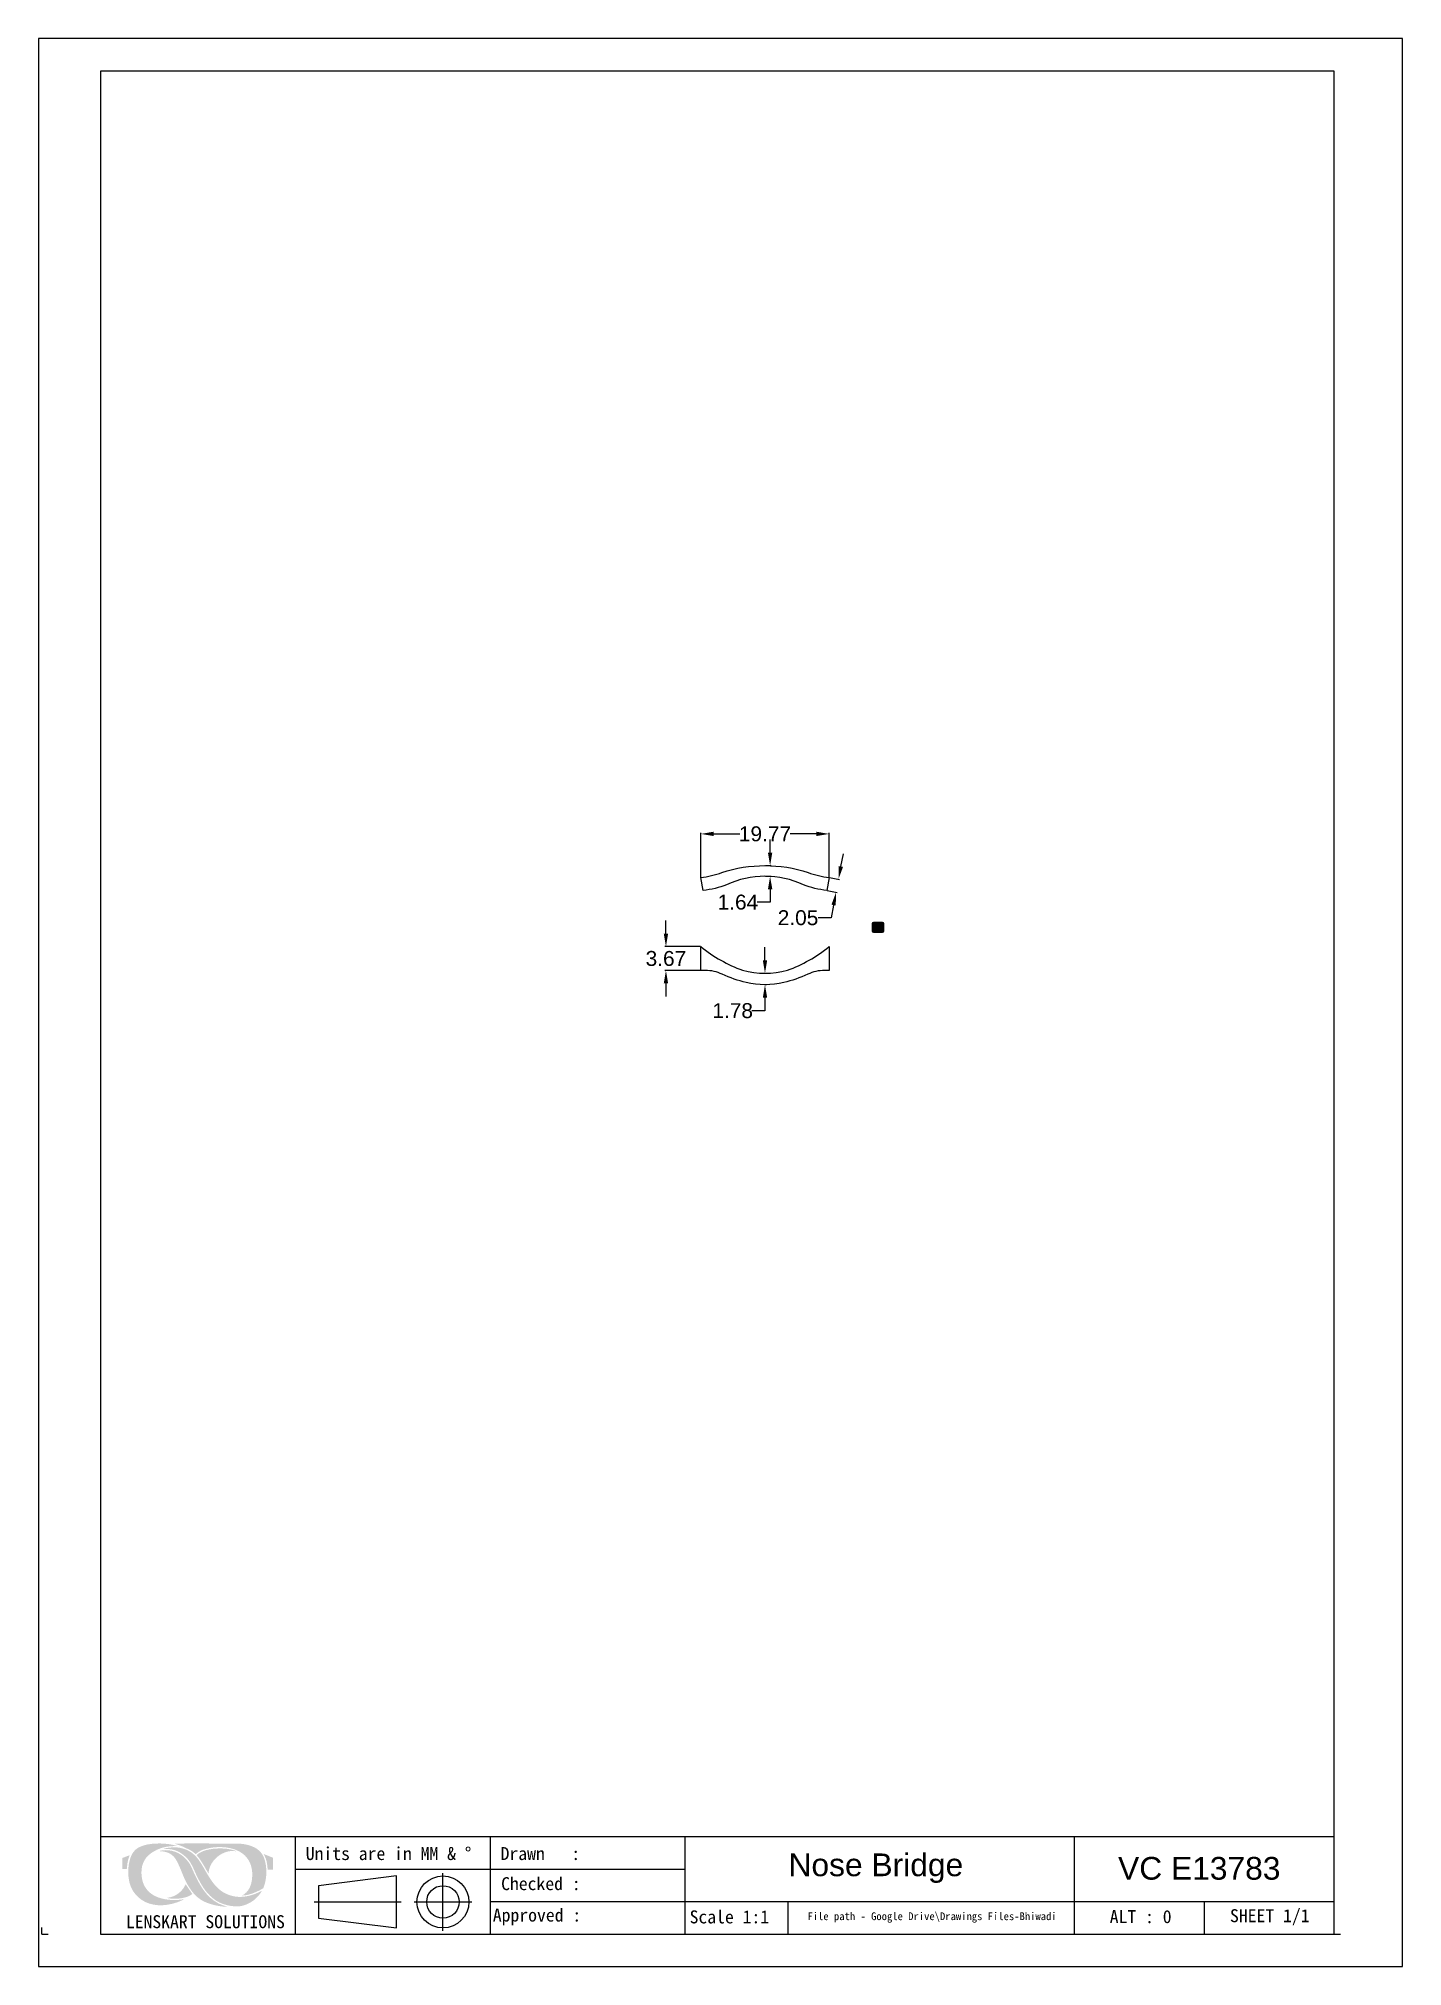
# Model space of a CAD drawing. Header units: millimetres. Extents: x 1944 to 2154, y 1364 to 1661.
import ezdxf

# ---------------------------------------------------------------- set-up
doc = ezdxf.new("R2010")
doc.units = ezdxf.units.MM
doc.layers.add('图框-线条', color=7, linetype='Continuous')
doc.layers.add('绘图层', color=7, linetype='Continuous', lineweight=15)
doc.styles.get("Standard").update_dxf_attribs({"font": 'arial.ttf'})
doc.styles.add('宋体', font='SimSun.ttf')
doc.dimstyles.new('Standard$0', dxfattribs={"dimtxt": 2.3, "dimasz": 2, "dimexe": 1, "dimexo": 1, "dimgap": 1, "dimtad": 0, "dimtih": 1, "dimtoh": 1, "dimdec": 1, "dimzin": 0, "dimdsep": 46, "dimtxsty": 'Standard', "dimcen": 0, "dimclrd": 4, "dimclre": 4, "dimclrt": 4, "dimadec": 1, "dimazin": 0, "dimtfac": 1, "dimtdec": 1, "dimtofl": 0, "dimtmove": 0, "dimatfit": 0, "dimfxl": 1, "dimtolj": 1, "dimtzin": 0, "dimarcsym": 0})

# ---------------------------------------------------------------- blocks, each defined once
blk = doc.blocks.new('*D7')
at = {"color": 0, "lineweight": -2, "transparency": 16777216}
for p, q in [((2045.79, 1532.13), (2045.79, 1538.96)), ((2047.79, 1538.78), (2051.81, 1538.78)), ((2063.56, 1538.78), (2059.54, 1538.78)), ((2065.56, 1532.13), (2065.56, 1538.96))]:
    blk.add_line(p, q, dxfattribs=at)
at = {"color": 0, "transparency": 16777216}
for points in [[(2047.79, 1539.12), (2047.79, 1538.45), (2045.79, 1538.78)], [(2063.56, 1539.12), (2063.56, 1538.45), (2065.56, 1538.78)]]:
    blk.add_solid(points, dxfattribs=at)
at = {"layer": 'Defpoints', "color": 0, "transparency": 16777216}
for p in [(2065.56, 1538.78), (2045.79, 1532.07), (2065.56, 1532.07)]:
    blk.add_point(p, dxfattribs=at)
at = {"color": 0, "lineweight": 9, "transparency": 16777216, "insert": (2055.67, 1538.78), "char_height": 2.3, "attachment_point": 5}
blk.add_mtext('\\A1;19.77', dxfattribs=at)
blk = doc.blocks.new('*D8')
at = {"color": 0, "lineweight": -2, "transparency": 16777216}
for p, q in [((2056.46, 1535.9), (2056.46, 1537.9)), ((2055.74, 1533.9), (2056.64, 1533.9)), ((2055.74, 1532.26), (2056.64, 1532.26)), ((2056.46, 1530.26), (2056.46, 1528.26)), ((2056.46, 1528.26), (2054.46, 1528.26))]:
    blk.add_line(p, q, dxfattribs=at)
at = {"color": 0, "transparency": 16777216}
for points in [[(2056.13, 1535.9), (2056.8, 1535.9), (2056.46, 1533.9)], [(2056.13, 1530.26), (2056.8, 1530.26), (2056.46, 1532.26)]]:
    blk.add_solid(points, dxfattribs=at)
at = {"layer": 'Defpoints', "color": 0, "transparency": 16777216}
for p in [(2055.67, 1533.9), (2055.67, 1532.26), (2056.46, 1532.26)]:
    blk.add_point(p, dxfattribs=at)
at = {"color": 0, "lineweight": 9, "transparency": 16777216, "insert": (2051.5, 1528.26), "char_height": 2.3, "attachment_point": 5}
blk.add_mtext('\\A1;1.64', dxfattribs=at)
blk = doc.blocks.new('*D9')
at = {"color": 0, "lineweight": -2, "transparency": 16777216}
for p, q in [((2055.67, 1519.31), (2055.67, 1521.31)), ((2055.74, 1517.31), (2055.85, 1517.31)), ((2055.74, 1515.54), (2055.85, 1515.54)), ((2055.67, 1513.54), (2055.67, 1511.54)), ((2055.67, 1511.54), (2053.67, 1511.54))]:
    blk.add_line(p, q, dxfattribs=at)
at = {"color": 0, "transparency": 16777216}
for points in [[(2055.34, 1519.31), (2056.01, 1519.31), (2055.67, 1517.31)], [(2055.34, 1513.54), (2056.01, 1513.54), (2055.67, 1515.54)]]:
    blk.add_solid(points, dxfattribs=at)
at = {"layer": 'Defpoints', "color": 0, "transparency": 16777216}
for p in [(2055.67, 1517.31), (2055.67, 1515.54), (2055.67, 1515.54)]:
    blk.add_point(p, dxfattribs=at)
at = {"color": 0, "lineweight": 9, "transparency": 16777216, "insert": (2050.7, 1511.54), "char_height": 2.3, "attachment_point": 5}
blk.add_mtext('\\A1;1.78', dxfattribs=at)
blk = doc.blocks.new('*D10')
at = {"color": 0, "lineweight": -2, "transparency": 16777216}
for p, q in [((2040.42, 1523.42), (2040.42, 1525.42)), ((2045.73, 1521.42), (2040.24, 1521.42)), ((2045.73, 1517.75), (2040.24, 1517.75)), ((2040.42, 1515.75), (2040.42, 1513.75))]:
    blk.add_line(p, q, dxfattribs=at)
at = {"color": 0, "transparency": 16777216}
for points in [[(2040.09, 1523.42), (2040.76, 1523.42), (2040.42, 1521.42)], [(2040.09, 1515.75), (2040.76, 1515.75), (2040.42, 1517.75)]]:
    blk.add_solid(points, dxfattribs=at)
at = {"layer": 'Defpoints', "color": 0, "transparency": 16777216}
for p in [(2045.79, 1521.42), (2040.42, 1517.75), (2045.79, 1517.75)]:
    blk.add_point(p, dxfattribs=at)
at = {"color": 0, "lineweight": 9, "transparency": 16777216, "insert": (2040.42, 1519.58), "char_height": 2.3, "attachment_point": 5}
blk.add_mtext('\\A1;3.67', dxfattribs=at)
blk = doc.blocks.new('*D11')
at = {"color": 0, "lineweight": -2, "transparency": 16777216}
for p, q in [((2067.36, 1533.76), (2067.74, 1535.73)), ((2065.24, 1530.05), (2066.79, 1529.75)), ((2065.62, 1532.06), (2067.17, 1531.76)), ((2066.24, 1527.82), (2065.87, 1525.86)), ((2065.87, 1525.86), (2063.87, 1525.86))]:
    blk.add_line(p, q, dxfattribs=at)
at = {"color": 0, "transparency": 16777216}
for points in [[(2067.04, 1533.82), (2067.69, 1533.7), (2066.99, 1531.8)], [(2065.91, 1527.88), (2066.57, 1527.76), (2066.61, 1529.79)]]:
    blk.add_solid(points, dxfattribs=at)
at = {"layer": 'Defpoints', "color": 0, "transparency": 16777216}
for p in [(2065.18, 1530.06), (2065.56, 1532.07), (2066.61, 1529.79)]:
    blk.add_point(p, dxfattribs=at)
at = {"color": 0, "lineweight": 9, "transparency": 16777216, "insert": (2060.76, 1525.86), "char_height": 2.3, "attachment_point": 5}
blk.add_mtext('\\A1;2.05', dxfattribs=at)
blk = doc.blocks.new('hfh')
at = {"layer": '图框-线条', "lineweight": 0, "ltscale": 0.1}
h = blk.add_hatch(color=252, dxfattribs=at)
edge = h.paths.add_edge_path()
edge.add_spline(control_points=[(2045.61, 1172.06), (2045.61, 1172.06), (2045.61, 1170.35), (2045.61, 1170.35), (2045.61, 1170.35), (2045.61, 1170.35), (2046.32, 1170.35), (2046.32, 1170.35), (2046.32, 1170.35), (2046.38, 1170.75), (2046.38, 1171.1), (2046.46, 1171.49), (2046.46, 1171.49), (2046.53, 1171.84), (2046.64, 1172.19), (2046.76, 1172.5), (2046.76, 1172.5), (2046.76, 1172.5), (2045.61, 1172.06), (2045.61, 1172.06)], knot_values=[0, 0, 0, 0, 0.166667, 0.166667, 0.166667, 0.166677, 0.333333, 0.333333, 0.333333, 0.333343, 0.5, 0.5, 0.5, 0.50001, 0.666667, 0.666667, 0.666667, 0.666677, 1, 1, 1, 1], degree=3, periodic=0)
edge = h.paths.add_edge_path()
edge.add_spline(control_points=[(2068.01, 1170.27), (2068.01, 1170.27), (2068.82, 1170.26), (2068.82, 1170.26), (2068.82, 1170.26), (2068.82, 1170.26), (2068.82, 1172.12), (2068.82, 1172.12), (2068.82, 1172.12), (2068.82, 1172.12), (2067.41, 1172.68), (2067.41, 1172.68), (2067.41, 1172.68), (2067.56, 1172.32), (2067.72, 1172.06), (2067.83, 1171.61), (2067.83, 1171.61), (2067.94, 1171.16), (2067.97, 1170.76), (2068.01, 1170.27)], knot_values=[0, 0, 0, 0, 0.166667, 0.166667, 0.166667, 0.166677, 0.333333, 0.333333, 0.333333, 0.333343, 0.5, 0.5, 0.5, 0.50001, 0.666667, 0.666667, 0.666667, 0.666677, 1, 1, 1, 1], degree=3, periodic=0)
edge = h.paths.add_edge_path(flags=17)
edge.add_spline(control_points=[(2052.53, 1165.93), (2052.66, 1165.82), (2053.49, 1165.8), (2053.63, 1165.8), (2053.63, 1165.8), (2054.51, 1165.77), (2055.83, 1165.99), (2056.41, 1166.54), (2056.41, 1166.54), (2056.35, 1166.62), (2056.32, 1166.66), (2056.27, 1166.73), (2056.27, 1166.73), (2056.27, 1166.73), (2055.4, 1168.01), (2055.4, 1168.01), (2055.4, 1168.01), (2055.19, 1167.75), (2055.09, 1167.26), (2054.29, 1166.64), (2054.29, 1166.64), (2053.82, 1166.28), (2053.26, 1166.03), (2052.53, 1165.93)], knot_values=[0, 0, 0, 0, 0.142857, 0.142857, 0.142857, 0.142867, 0.285714, 0.285714, 0.285714, 0.285724, 0.428571, 0.428571, 0.428571, 0.428581, 0.571429, 0.571429, 0.571429, 0.571439, 0.714286, 0.714286, 0.714286, 0.714296, 1, 1, 1, 1], degree=3, periodic=0)
edge = h.paths.add_edge_path(flags=17)
edge.add_spline(control_points=[(2057.08, 1172.5), (2057.13, 1172.42), (2057.14, 1172.43), (2057.2, 1172.36), (2057.2, 1172.36), (2057.85, 1171.62), (2058.78, 1169.83), (2058.9, 1169.7), (2058.9, 1169.7), (2058.96, 1171.2), (2060.21, 1172.51), (2061.45, 1172.94), (2061.45, 1172.94), (2062.1, 1173.17), (2062.45, 1173.17), (2063.17, 1173.11), (2063.17, 1173.11), (2062.93, 1173.3), (2061.92, 1173.46), (2061.67, 1173.49), (2061.67, 1173.49), (2060.46, 1173.63), (2058.7, 1173.52), (2057.62, 1172.91), (2057.62, 1172.91), (2057.45, 1172.82), (2057.14, 1172.62), (2057.08, 1172.5)], knot_values=[0, 0, 0, 0, 0.125, 0.125, 0.125, 0.12501, 0.25, 0.25, 0.25, 0.25001, 0.375, 0.375, 0.375, 0.37501, 0.5, 0.5, 0.5, 0.50001, 0.625, 0.625, 0.625, 0.62501, 0.75, 0.75, 0.75, 0.75001, 1, 1, 1, 1], degree=3, periodic=0)
edge = h.paths.add_edge_path()
edge.add_spline(control_points=[(2056.5, 1170.15), (2056.09, 1171.07), (2055.97, 1171.32), (2055.33, 1172.01), (2055.33, 1172.01), (2054.45, 1172.95), (2053.11, 1173.42), (2051.78, 1173.24), (2051.78, 1173.24), (2051.69, 1173.23), (2051.62, 1173.22), (2051.53, 1173.2), (2051.53, 1173.2), (2051.53, 1173.2), (2051.3, 1173.13), (2051.3, 1173.13), (2051.3, 1173.13), (2052.07, 1173.1), (2052.66, 1172.98), (2053.17, 1172.6), (2053.17, 1172.6), (2053.68, 1172.22), (2053.87, 1171.91), (2054.2, 1171.25), (2054.2, 1171.25), (2054.73, 1170.17), (2055.08, 1168.96), (2055.68, 1167.96), (2055.68, 1167.96), (2056.31, 1166.89), (2056.92, 1166.11), (2057.98, 1165.49), (2057.98, 1165.49), (2058.84, 1164.99), (2060.63, 1164.52), (2061.82, 1164.57), (2061.82, 1164.57), (2061.68, 1164.63), (2061.5, 1164.66), (2061.34, 1164.71), (2061.34, 1164.71), (2059.13, 1165.38), (2057.85, 1167.26), (2056.88, 1169.32), (2056.88, 1169.32), (2056.75, 1169.59), (2056.62, 1169.87), (2056.5, 1170.15)], knot_values=[0, 0, 0, 0, 0.076923, 0.076923, 0.076923, 0.076933, 0.153846, 0.153846, 0.153846, 0.153856, 0.230769, 0.230769, 0.230769, 0.230779, 0.307692, 0.307692, 0.307692, 0.307702, 0.384615, 0.384615, 0.384615, 0.384625, 0.461538, 0.461538, 0.461538, 0.461548, 0.538462, 0.538462, 0.538462, 0.538472, 0.615385, 0.615385, 0.615385, 0.615395, 0.692308, 0.692308, 0.692308, 0.692318, 0.769231, 0.769231, 0.769231, 0.769241, 0.846154, 0.846154, 0.846154, 0.846164, 1, 1, 1, 1], degree=3, periodic=0)
edge = h.paths.add_edge_path()
edge.add_spline(control_points=[(2067.12, 1167), (2067.09, 1167), (2066.27, 1166.61), (2066.1, 1166.55), (2066.1, 1166.55), (2065.75, 1166.41), (2065.33, 1166.28), (2064.94, 1166.21), (2064.94, 1166.21), (2063.97, 1166.02), (2063.25, 1166.02), (2062.32, 1166.29), (2062.32, 1166.29), (2060.73, 1166.75), (2059.81, 1167.86), (2059.07, 1169.02), (2059.07, 1169.02), (2057.74, 1171.08), (2057.21, 1173.07), (2054.66, 1173.61), (2054.66, 1173.61), (2054.23, 1173.7), (2053.72, 1173.74), (2053.26, 1173.7), (2053.26, 1173.7), (2052.96, 1173.68), (2052.24, 1173.61), (2052.02, 1173.48), (2052.02, 1173.48), (2053.14, 1173.5), (2054.02, 1173.28), (2054.82, 1172.71), (2054.82, 1172.71), (2056.47, 1171.53), (2056.52, 1170.29), (2057.39, 1168.74), (2057.39, 1168.74), (2057.8, 1168), (2058.1, 1167.43), (2058.67, 1166.76), (2058.67, 1166.76), (2059.86, 1165.37), (2061.12, 1164.75), (2063.06, 1164.61), (2063.06, 1164.61), (2064, 1164.54), (2064.94, 1164.95), (2065.56, 1165.34), (2065.56, 1165.34), (2065.99, 1165.61), (2066.33, 1165.95), (2066.65, 1166.32), (2066.65, 1166.32), (2066.81, 1166.51), (2066.99, 1166.79), (2067.12, 1167)], knot_values=[0, 0, 0, 0, 0.066667, 0.066667, 0.066667, 0.066677, 0.133333, 0.133333, 0.133333, 0.133343, 0.2, 0.2, 0.2, 0.20001, 0.266667, 0.266667, 0.266667, 0.266677, 0.333333, 0.333333, 0.333333, 0.333343, 0.4, 0.4, 0.4, 0.40001, 0.466667, 0.466667, 0.466667, 0.466677, 0.533333, 0.533333, 0.533333, 0.533343, 0.6, 0.6, 0.6, 0.60001, 0.666667, 0.666667, 0.666667, 0.666677, 0.733333, 0.733333, 0.733333, 0.733343, 0.8, 0.8, 0.8, 0.80001, 0.866667, 0.866667, 0.866667, 0.866677, 1, 1, 1, 1], degree=3, periodic=0)
edge = h.paths.add_edge_path()
edge.add_spline(control_points=[(2056.93, 1172.66), (2057.49, 1173.1), (2057.65, 1173.24), (2058.47, 1173.47), (2058.47, 1173.47), (2060.34, 1173.99), (2062.75, 1173.85), (2064.22, 1172.7), (2064.22, 1172.7), (2065.02, 1172.07), (2065.68, 1170.97), (2065.64, 1169.42), (2065.64, 1169.42), (2065.61, 1168.27), (2065.33, 1167.17), (2064.42, 1166.51), (2064.42, 1166.51), (2064.36, 1166.47), (2064.12, 1166.31), (2064.06, 1166.29), (2064.06, 1166.29), (2064.95, 1166.24), (2066.34, 1166.84), (2067.08, 1167.26), (2067.08, 1167.26), (2067.36, 1167.41), (2067.33, 1167.39), (2067.45, 1167.71), (2067.45, 1167.71), (2067.91, 1168.97), (2067.93, 1170.72), (2067.5, 1171.95), (2067.5, 1171.95), (2067.31, 1172.51), (2067.09, 1172.81), (2066.72, 1173.18), (2066.72, 1173.18), (2065.96, 1173.94), (2064.45, 1174.29), (2063.36, 1174.29), (2063.36, 1174.29), (2060.14, 1174.29), (2056.83, 1174.33), (2053.62, 1174.29), (2053.62, 1174.29), (2053.86, 1174.19), (2054.27, 1174.09), (2054.54, 1173.99), (2054.54, 1173.99), (2054.81, 1173.9), (2055.99, 1173.34), (2056.22, 1173.2), (2056.22, 1173.2), (2056.55, 1173.01), (2056.87, 1172.7), (2056.93, 1172.66)], knot_values=[0, 0, 0, 0, 0.066667, 0.066667, 0.066667, 0.066677, 0.133333, 0.133333, 0.133333, 0.133343, 0.2, 0.2, 0.2, 0.20001, 0.266667, 0.266667, 0.266667, 0.266677, 0.333333, 0.333333, 0.333333, 0.333343, 0.4, 0.4, 0.4, 0.40001, 0.466667, 0.466667, 0.466667, 0.466677, 0.533333, 0.533333, 0.533333, 0.533343, 0.6, 0.6, 0.6, 0.60001, 0.666667, 0.666667, 0.666667, 0.666677, 0.733333, 0.733333, 0.733333, 0.733343, 0.8, 0.8, 0.8, 0.80001, 0.866667, 0.866667, 0.866667, 0.866677, 1, 1, 1, 1], degree=3, periodic=0)
edge = h.paths.add_edge_path()
edge.add_spline(control_points=[(2055.14, 1165.71), (2055.01, 1165.72), (2054.74, 1165.66), (2054.58, 1165.64), (2054.58, 1165.64), (2052.01, 1165.4), (2048.97, 1166.08), (2048.61, 1169.22), (2048.61, 1169.22), (2048.43, 1170.69), (2048.89, 1172.02), (2050.07, 1172.82), (2050.07, 1172.82), (2051.24, 1173.63), (2052.42, 1173.94), (2054.15, 1173.9), (2054.15, 1173.9), (2054.15, 1173.9), (2053.45, 1174.09), (2053.45, 1174.09), (2053.45, 1174.09), (2051.92, 1174.42), (2049.64, 1174.43), (2048.29, 1173.76), (2048.29, 1173.76), (2047.52, 1173.38), (2047.1, 1172.81), (2046.81, 1171.86), (2046.81, 1171.86), (2046.31, 1170.24), (2046.45, 1167.74), (2047.67, 1166.46), (2047.67, 1166.46), (2047.83, 1166.3), (2047.9, 1166.18), (2048.09, 1166.04), (2048.09, 1166.04), (2048.28, 1165.88), (2048.31, 1165.83), (2048.55, 1165.66), (2048.55, 1165.66), (2050.13, 1164.55), (2052.18, 1164.61), (2053.98, 1165.21), (2053.98, 1165.21), (2054.19, 1165.28), (2054.4, 1165.36), (2054.59, 1165.45), (2054.59, 1165.45), (2054.71, 1165.5), (2055.08, 1165.69), (2055.14, 1165.71)], knot_values=[0, 0, 0, 0, 0.071429, 0.071429, 0.071429, 0.071439, 0.142857, 0.142857, 0.142857, 0.142867, 0.214286, 0.214286, 0.214286, 0.214296, 0.285714, 0.285714, 0.285714, 0.285724, 0.357143, 0.357143, 0.357143, 0.357153, 0.428571, 0.428571, 0.428571, 0.428581, 0.5, 0.5, 0.5, 0.50001, 0.571429, 0.571429, 0.571429, 0.571439, 0.642857, 0.642857, 0.642857, 0.642867, 0.714286, 0.714286, 0.714286, 0.714296, 0.785714, 0.785714, 0.785714, 0.785724, 0.857143, 0.857143, 0.857143, 0.857153, 1, 1, 1, 1], degree=3, periodic=0)
for p, q in [((2042.25, 1175.36), (2232.25, 1175.36)), ((2072.25, 1175.36), (2072.25, 1160.36)), ((2102.25, 1175.36), (2102.25, 1160.36)), ((2132.25, 1175.36), (2132.25, 1160.36)), ((2192.25, 1160.36), (2192.25, 1175.36)), ((2072.25, 1170.36), (2132.25, 1170.36)), ((2095, 1160.86), (2095, 1169.75)), ((2075.19, 1165.3), (2088.58, 1165.3)), ((2090.56, 1165.3), (2099.44, 1165.3)), ((2102.25, 1165.36), (2232.25, 1165.36)), ((2148.09, 1165.35), (2148.09, 1160.35)), ((2212.25, 1160.36), (2212.25, 1165.36)), ((2033.22, 1160.36), (2033.22, 1161.36)), ((2033.22, 1160.36), (2034.22, 1160.36)), ((2042.25, 1160.36), (2233.22, 1160.36))]:
    blk.add_line(p, q)
for points in [[(2032.74, 1155.36), (2242.74, 1155.36), (2242.74, 1452.36), (2032.74, 1452.36)], [(2075.85, 1162.8), (2087.85, 1161.3), (2087.85, 1169.3), (2075.85, 1167.8)]]:
    blk.add_lwpolyline(points, close=True)
blk.add_lwpolyline([(2232.25, 1160.36), (2232.25, 1447.36), (2042.25, 1447.36), (2042.25, 1160.36)])
for radius in [4, 2.5]:
    blk.add_circle((2095, 1165.3), radius)
at = {"insert": (2161.66, 1170.49), "char_height": 3.5, "width": 34.3483, "attachment_point": 5}
blk.add_mtext('Nose Bridge', dxfattribs=at)
at = {"layer": '绘图层', "color": 7, "linetype": 'ByBlock', "lineweight": 9, "attachment_point": 5, "style": '宋体'}
for s, insert, char_height, width in [('\\pxql;{\\fNSimSun|b0|i0|c0|p49;Units are in MM & %%D}', (2089.15, 1172.74), 2, 30.5443), ('\\pxql;{\\fNSimSun|b0|i0|c0|p49;Drawn   : }', (2119.15, 1172.74), 2, 30.5443), ('\\pxql;{\\fNSimSun|b0|i0|c0|p49;Checked : }', (2115.41, 1168.1), 2, 22.9015), ('\\pxql;{\\fNSimSun|b0|i0|c0|p49;Approved :}', (2114.13, 1162.99), 2, 22.9015), ('{\\fNSimSun|b0|i0|c0|p49;SHEET 1/1}', (2222.31, 1162.94), 2, 17.2791), ('{\\fSimSun|b0|i0|c134|p2;LENSKART SOLUTIONS}', (2058.42, 1162.24), 2, 58.9745), ('\\pxql;{\\fNSimSun|b0|i0|c0|p49;Scale 1:1}', (2144.43, 1162.98), 2, 22.9015), ('\\pxql;{\\fNSimSun|b0|i0|c0|p49;File path - Google Drive\\\\Drawings Files-Bhiwadi}', (2196.07, 1162.9), 1.2, 89.89), ('{\\fNSimSun|b0|i0|c0|p49;ALT : 0}', (2202.43, 1163.02), 2, 17.2791)]:
    blk.add_mtext(s, dxfattribs=dict(at, insert=insert, char_height=char_height, width=width))

msp = doc.modelspace()

# ---------------------------------------------------------------- hatches: boundary and pattern name
at = {"lineweight": 9}
h = msp.add_hatch(dxfattribs=at)
h.set_pattern_fill('ANSI31', color=1, scale=0.05, style=0)
h.set_pattern_definition([(45, (1578.12748, 1621.74646), (-0.1122532, 0.1122532), [])])
h.paths.add_polyline_path([(2072.385, 1525.12, 0.4142136), (2072.185, 1524.92), (2072.185, 1523.82, 0.4142136), (2072.385, 1523.62), (2073.785, 1523.62, 0.4142136), (2073.985, 1523.82), (2073.985, 1524.92, 0.4142136), (2073.785, 1525.12)])

# ---------------------------------------------------------------- linework, layer by layer
for p, q in [((2072.185, 1524.92), (2072.185, 1523.82)), ((2073.785, 1525.12), (2072.385, 1525.12)), ((2072.385, 1523.62), (2073.785, 1523.62)), ((2073.985, 1523.82), (2073.985, 1524.92))]:
    msp.add_line(p, q)
at = {"color": 0, "ltscale": 1000}
msp.add_lwpolyline([(2062.309, 1532.846, 0.0638665), (2065.557, 1532.069), (2065.177, 1530.059, -0.061182), (2061.585, 1530.938, 0.2233435), (2049.762, 1530.938, -0.0611777), (2046.171, 1530.058), (2045.79, 1532.068, 0.0638608), (2049.038, 1532.845, -0.158699)], format="xyb", close=True, dxfattribs=at)
at = {"color": 0}
msp.add_lwpolyline([(2045.791, 1517.749), (2045.791, 1521.419, 0.0831206), (2052.223, 1517.766, 0.1312845), (2059.125, 1517.766, 0.0831206), (2065.557, 1521.419), (2065.557, 1517.749), (2064.864, 1517.749, 0.1110306), (2062.253, 1517.161, -0.0545062), (2058.561, 1515.883, -0.1196372), (2052.787, 1515.883, -0.0545062), (2049.095, 1517.161, 0.1110306), (2046.484, 1517.749), (2045.791, 1517.749), (2045.791, 1520.629)], format="xyb", dxfattribs=at)
for centre, start, end in [((2072.385, 1524.92), 90, 180), ((2072.385, 1523.82), 180, 270), ((2073.785, 1524.92), 0, 90), ((2073.785, 1523.82), 270, 0)]:
    msp.add_arc(centre, 0.2, start, end)

# ---------------------------------------------------------------- block references
msp.add_blockref('hfh', (-88.914, 208.946))

# ---------------------------------------------------------------- texts
at = {"insert": (2122.541, 1379.403), "char_height": 3.5, "width": 34.34827, "attachment_point": 5}
msp.add_mtext('VC E13783', dxfattribs=at)

# ---------------------------------------------------------------- dimensions: what is measured, and where the dimension line sits
at = {"color": 3, "lineweight": 9}
dim = msp.add_linear_dim(base=(2065.557, 1538.784), p1=(2045.79, 1532.068), p2=(2065.557, 1532.069), dimstyle='Standard$0', override={"dimexe": 0.18, "dimexo": 0.0625, "dimgap": 0.09, "dimdec": 2, "dimcen": 0.09, "dimclrd": 0, "dimclre": 0, "dimclrt": 0, "dimtdec": 2, "dimatfit": 3, "dimfxl": 1.25}, dxfattribs=at)
dim.commit()
dim.dimension.update_dxf_attribs({"geometry": '*D7', "text_midpoint": (2055.674, 1538.784)})
for base, p1, p2, picture, middle in [((2056.462, 1532.259), (2055.675, 1533.899), (2055.675, 1532.259), '*D8', (2051.498, 1528.259)), ((2055.674, 1515.537), (2055.674, 1517.313), (2055.674, 1515.537), '*D9', (2050.703, 1511.537))]:
    dim = msp.add_linear_dim(base=base, p1=p1, p2=p2, angle=90, dimstyle='Standard$0', override={"dimexe": 0.18, "dimexo": 0.0625, "dimgap": 0.09, "dimdec": 2, "dimcen": 0.09, "dimclrd": 0, "dimclre": 0, "dimclrt": 0, "dimtdec": 2, "dimatfit": 3, "dimfxl": 1.25}, dxfattribs=at)
    dim.commit()
    dim.dimension.update_dxf_attribs({"geometry": picture, "text_midpoint": middle})
dim = msp.add_aligned_dim(p1=(2065.557, 1532.069), p2=(2065.177, 1530.059), distance=1.46, dimstyle='Standard$0', override={"dimexe": 0.18, "dimexo": 0.0625, "dimgap": 0.09, "dimdec": 2, "dimcen": 0.09, "dimclrd": 0, "dimclre": 0, "dimclrt": 0, "dimtdec": 2, "dimatfit": 3, "dimfxl": 1.25}, dxfattribs=at)
dim.commit()
dim.dimension.update_dxf_attribs({"geometry": '*D11', "text_midpoint": (2060.763, 1525.857)})
dim = msp.add_linear_dim(base=(2040.424, 1517.749), p1=(2045.791, 1521.419), p2=(2045.791, 1517.749), angle=270, dimstyle='Standard$0', override={"dimexe": 0.18, "dimexo": 0.0625, "dimgap": 0.09, "dimdec": 2, "dimcen": 0.09, "dimclrd": 0, "dimclre": 0, "dimclrt": 0, "dimtdec": 2, "dimatfit": 3, "dimfxl": 1.25}, dxfattribs=at)
dim.commit()
dim.dimension.update_dxf_attribs({"geometry": '*D10', "text_midpoint": (2040.424, 1519.584), "dimtype": 161})

doc.saveas('drawing.dxf')
